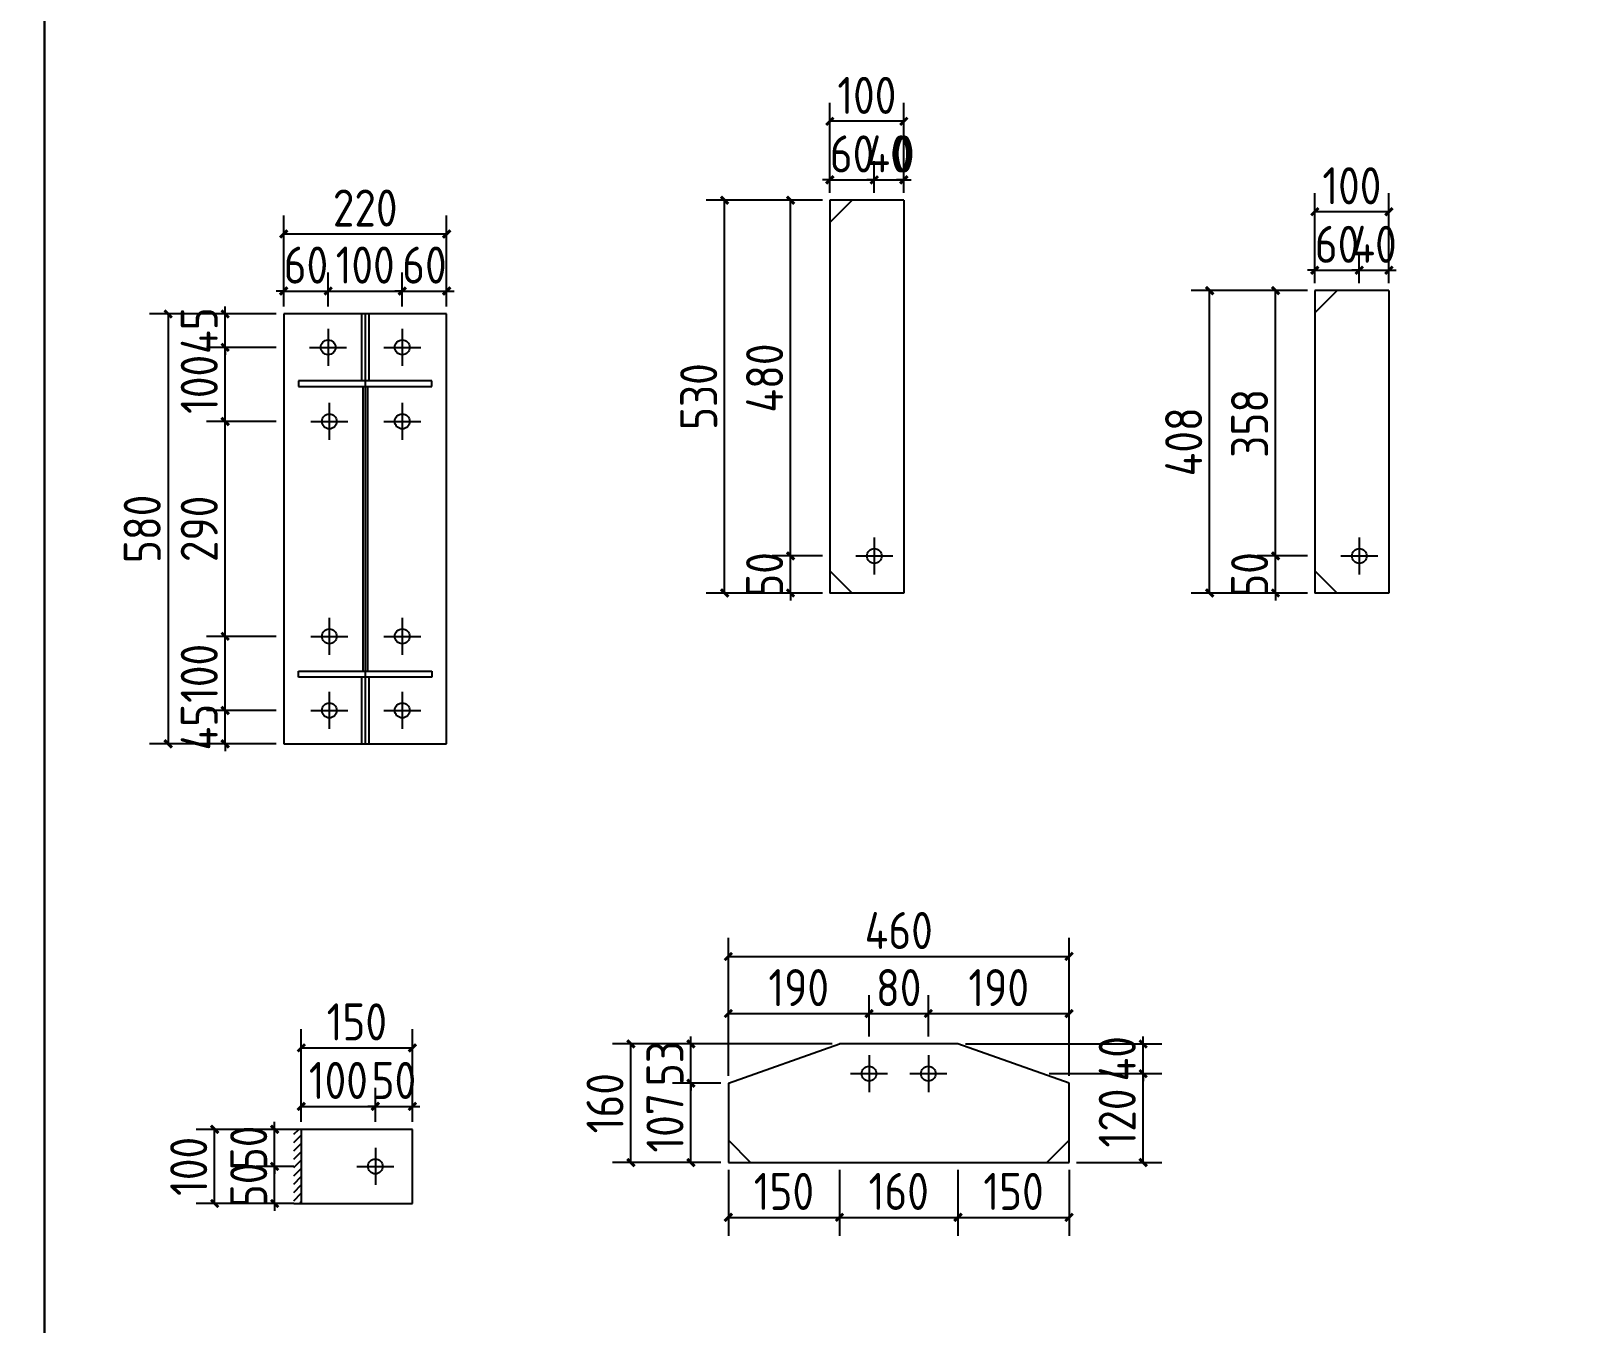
# Model space of a CAD drawing. Extents: x 411778 to 673094, y -11605 to 324395.
# Drawn here: x 449332 to 453501, y 123167 to 126655 of the extents above; entities that cross this region are included whole.
import ezdxf

# ---------------------------------------------------------------- set-up
doc = ezdxf.new("R2010")
doc.units = 0
doc.header["$LTSCALE"] = 1000
doc.header["$MEASUREMENT"] = 0
doc.styles.get("Standard").update_dxf_attribs({"font": 'gbenor.shx', "bigfont": 'gbcbig.shx'})
doc.dimstyles.get("Standard").update_dxf_attribs({"dimscale": 100, "dimtxt": 3.5, "dimasz": 1, "dimexe": 2.5, "dimexo": 3, "dimgap": 1.5, "dimtad": 1, "dimdec": 0, "dimzin": 0, "dimdsep": 46, "dimtxsty": 'Standard', "dimblk": 'ARCHTICK', "dimcen": 0.09, "dimadec": 0, "dimazin": 0, "dimtfac": 1, "dimtdec": 0, "dimtix": 1, "dimtmove": 2, "dimatfit": 3, "dimfxl": 1, "dimtolj": 1, "dimtzin": 0, "dimarcsym": 0})

# ---------------------------------------------------------------- blocks, each defined once
blk = doc.blocks.new('_ArchTick')
at = {"color": 0, "linetype": 'ByBlock', "const_width": 0.4}
blk.add_lwpolyline([(-0.5, -0.5), (0.5, 0.5)], dxfattribs=at)
blk = doc.blocks.new('*D943')
at = {"color": 3, "lineweight": -2}
for p, q in [((449856.5, 124820.5), (449856.5, 124840.5)), ((449994.5, 124820.5), (449806.5, 124820.5)), ((449856.5, 124730.5), (449856.5, 124820.5)), ((449994.5, 124730.5), (449806.5, 124730.5)), ((449856.5, 124730.5), (449856.5, 124710.5))]:
    blk.add_line(p, q, dxfattribs=at)
at = {"layer": 'Defpoints', "color": 0}
for p in [(449856.5, 124820.5), (450014.5, 124820.5), (450014.5, 124730.5)]:
    blk.add_point(p, dxfattribs=at)
at = {"color": 3, "lineweight": -2, "xscale": 20, "yscale": 20, "zscale": 20}
for p, rotation in [((449856.5, 124820.5), 270), ((449856.5, 124730.5), 90)]:
    blk.add_blockref('_ArchTick', p, dxfattribs=dict(at, rotation=rotation))
at = {"color": 0, "insert": (449786.5, 124775.5), "char_height": 100, "attachment_point": 5, "rotation": 90}
blk.add_mtext('\\A1;45', dxfattribs=at)
blk = doc.blocks.new('*D921')
at = {"color": 3, "lineweight": -2}
for p, q in [((449994.5, 125020.5), (449806.5, 125020.5)), ((449856.5, 124820.5), (449856.5, 125020.5)), ((449994.5, 124820.5), (449806.5, 124820.5))]:
    blk.add_line(p, q, dxfattribs=at)
at = {"layer": 'Defpoints', "color": 0}
for p in [(449856.5, 125020.5), (450014.5, 125020.5), (450014.5, 124820.5)]:
    blk.add_point(p, dxfattribs=at)
at = {"color": 3, "lineweight": -2, "xscale": 20, "yscale": 20, "zscale": 20}
for p, rotation in [((449856.5, 125020.5), 90), ((449856.5, 124820.5), 270)]:
    blk.add_blockref('_ArchTick', p, dxfattribs=dict(at, rotation=rotation))
at = {"color": 0, "insert": (449786.5, 124920.5), "char_height": 100, "attachment_point": 5, "rotation": 90}
blk.add_mtext('\\A1;100', dxfattribs=at)
blk = doc.blocks.new('*D922')
at = {"color": 3, "lineweight": -2}
for p, q in [((449994.5, 125600.5), (449806.5, 125600.5)), ((449856.5, 125020.5), (449856.5, 125600.5)), ((449994.5, 125020.5), (449806.5, 125020.5))]:
    blk.add_line(p, q, dxfattribs=at)
at = {"layer": 'Defpoints', "color": 0}
for p in [(449856.5, 125600.5), (450014.5, 125600.5), (450014.5, 125020.5)]:
    blk.add_point(p, dxfattribs=at)
at = {"color": 3, "lineweight": -2, "xscale": 20, "yscale": 20, "zscale": 20}
for p, rotation in [((449856.5, 125600.5), 90), ((449856.5, 125020.5), 270)]:
    blk.add_blockref('_ArchTick', p, dxfattribs=dict(at, rotation=rotation))
at = {"color": 0, "insert": (449786.5, 125310.5), "char_height": 100, "attachment_point": 5, "rotation": 90}
blk.add_mtext('\\A1;290', dxfattribs=at)
blk = doc.blocks.new('*D923')
at = {"color": 3, "lineweight": -2}
for p, q in [((449994.5, 125800.5), (449806.5, 125800.5)), ((449856.5, 125600.5), (449856.5, 125800.5)), ((449994.5, 125600.5), (449806.5, 125600.5))]:
    blk.add_line(p, q, dxfattribs=at)
at = {"layer": 'Defpoints', "color": 0}
for p in [(449856.5, 125800.5), (450014.5, 125800.5), (450014.5, 125600.5)]:
    blk.add_point(p, dxfattribs=at)
at = {"color": 3, "lineweight": -2, "xscale": 20, "yscale": 20, "zscale": 20}
for p, rotation in [((449856.5, 125800.5), 90), ((449856.5, 125600.5), 270)]:
    blk.add_blockref('_ArchTick', p, dxfattribs=dict(at, rotation=rotation))
at = {"color": 0, "insert": (449786.5, 125700.5), "char_height": 100, "attachment_point": 5, "rotation": 90}
blk.add_mtext('\\A1;100', dxfattribs=at)
blk = doc.blocks.new('*D944')
at = {"color": 3, "lineweight": -2}
for p, q in [((449994.5, 125890.5), (449806.5, 125890.5)), ((449856.5, 125890.5), (449856.5, 125910.5)), ((449856.5, 125800.5), (449856.5, 125890.5)), ((449994.5, 125800.5), (449806.5, 125800.5)), ((449856.5, 125800.5), (449856.5, 125780.5))]:
    blk.add_line(p, q, dxfattribs=at)
at = {"layer": 'Defpoints', "color": 0}
for p in [(449856.5, 125890.5), (450014.5, 125890.5), (450014.5, 125800.5)]:
    blk.add_point(p, dxfattribs=at)
at = {"color": 3, "lineweight": -2, "xscale": 20, "yscale": 20, "zscale": 20}
for p, rotation in [((449856.5, 125890.5), 270), ((449856.5, 125800.5), 90)]:
    blk.add_blockref('_ArchTick', p, dxfattribs=dict(at, rotation=rotation))
at = {"color": 0, "insert": (449786.5, 125845.5), "char_height": 100, "attachment_point": 5, "rotation": 90}
blk.add_mtext('\\A1;45', dxfattribs=at)
blk = doc.blocks.new('*D924')
at = {"color": 3, "lineweight": -2}
for p, q in [((450014.5, 125910.5), (450014.5, 126002.5)), ((450134.5, 125910.5), (450134.5, 126002.5)), ((450014.5, 125952.5), (449994.5, 125952.5)), ((450014.5, 125952.5), (450134.5, 125952.5)), ((450134.5, 125952.5), (450154.5, 125952.5))]:
    blk.add_line(p, q, dxfattribs=at)
at = {"layer": 'Defpoints', "color": 0}
for p in [(450134.5, 125952.5), (450014.5, 125890.5), (450134.5, 125890.5)]:
    blk.add_point(p, dxfattribs=at)
at = {"color": 3, "lineweight": -2, "xscale": 20, "yscale": 20, "zscale": 20}
blk.add_blockref('_ArchTick', (450014.5, 125952.5), dxfattribs=at)
at = {"color": 3, "lineweight": -2, "xscale": 20, "yscale": 20, "zscale": 20, "rotation": 180}
blk.add_blockref('_ArchTick', (450134.5, 125952.5), dxfattribs=at)
at = {"color": 0, "insert": (450074.5, 126022.5), "char_height": 100, "attachment_point": 5}
blk.add_mtext('\\A1;60', dxfattribs=at)
blk = doc.blocks.new('*D925')
at = {"color": 3, "lineweight": -2}
for p, q in [((450134.5, 125910.5), (450134.5, 126002.5)), ((450334.5, 125910.5), (450334.5, 126002.5)), ((450134.5, 125952.5), (450334.5, 125952.5))]:
    blk.add_line(p, q, dxfattribs=at)
at = {"layer": 'Defpoints', "color": 0}
for p in [(450334.5, 125952.5), (450134.5, 125890.5), (450334.5, 125890.5)]:
    blk.add_point(p, dxfattribs=at)
at = {"color": 3, "lineweight": -2, "xscale": 20, "yscale": 20, "zscale": 20, "rotation": 180}
blk.add_blockref('_ArchTick', (450134.5, 125952.5), dxfattribs=at)
at = {"color": 3, "lineweight": -2, "xscale": 20, "yscale": 20, "zscale": 20}
blk.add_blockref('_ArchTick', (450334.5, 125952.5), dxfattribs=at)
at = {"color": 0, "insert": (450234.5, 126022.5), "char_height": 100, "attachment_point": 5}
blk.add_mtext('\\A1;100', dxfattribs=at)
blk = doc.blocks.new('*D945')
at = {"color": 3, "lineweight": -2}
for p, q in [((450334.5, 125910.5), (450334.5, 126002.5)), ((450454.5, 125910.5), (450454.5, 126002.5)), ((450334.5, 125952.5), (450314.5, 125952.5)), ((450334.5, 125952.5), (450454.5, 125952.5)), ((450454.5, 125952.5), (450474.5, 125952.5))]:
    blk.add_line(p, q, dxfattribs=at)
at = {"layer": 'Defpoints', "color": 0}
for p in [(450454.5, 125952.5), (450334.5, 125890.5), (450454.5, 125890.5)]:
    blk.add_point(p, dxfattribs=at)
at = {"color": 3, "lineweight": -2, "xscale": 20, "yscale": 20, "zscale": 20}
blk.add_blockref('_ArchTick', (450334.5, 125952.5), dxfattribs=at)
at = {"color": 3, "lineweight": -2, "xscale": 20, "yscale": 20, "zscale": 20, "rotation": 180}
blk.add_blockref('_ArchTick', (450454.5, 125952.5), dxfattribs=at)
at = {"color": 0, "insert": (450394.5, 126022.5), "char_height": 100, "attachment_point": 5}
blk.add_mtext('\\A1;60', dxfattribs=at)
blk = doc.blocks.new('*D946')
at = {"color": 3, "lineweight": -2}
for p, q in [((450014.5, 125910.5), (450014.5, 126156.5)), ((450454.5, 125910.5), (450454.5, 126156.5)), ((450014.5, 126106.5), (450454.5, 126106.5))]:
    blk.add_line(p, q, dxfattribs=at)
at = {"layer": 'Defpoints', "color": 0}
for p in [(450454.5, 126106.5), (450014.5, 125890.5), (450454.5, 125890.5)]:
    blk.add_point(p, dxfattribs=at)
at = {"color": 3, "lineweight": -2, "xscale": 20, "yscale": 20, "zscale": 20, "rotation": 180}
blk.add_blockref('_ArchTick', (450014.5, 126106.5), dxfattribs=at)
at = {"color": 3, "lineweight": -2, "xscale": 20, "yscale": 20, "zscale": 20}
blk.add_blockref('_ArchTick', (450454.5, 126106.5), dxfattribs=at)
at = {"color": 0, "insert": (450234.5, 126176.5), "char_height": 100, "attachment_point": 5}
blk.add_mtext('\\A1;220', dxfattribs=at)
blk = doc.blocks.new('*D947')
at = {"color": 3, "lineweight": -2}
for p, q in [((449994.5, 125890.5), (449652.5, 125890.5)), ((449702.5, 125890.5), (449702.5, 124730.5)), ((449994.5, 124730.5), (449652.5, 124730.5))]:
    blk.add_line(p, q, dxfattribs=at)
at = {"layer": 'Defpoints', "color": 0}
for p in [(450014.5, 125890.5), (449702.5, 124730.5), (450014.5, 124730.5)]:
    blk.add_point(p, dxfattribs=at)
at = {"color": 3, "lineweight": -2, "xscale": 20, "yscale": 20, "zscale": 20}
for p, rotation in [((449702.5, 125890.5), 90), ((449702.5, 124730.5), 270)]:
    blk.add_blockref('_ArchTick', p, dxfattribs=dict(at, rotation=rotation))
at = {"color": 0, "insert": (449632.5, 125310.5), "char_height": 100, "attachment_point": 5, "rotation": 90}
blk.add_mtext('\\A1;580', dxfattribs=at)
blk = doc.blocks.new('*D948')
at = {"color": 3, "lineweight": -2}
for p, q in [((450042, 123590), (449940, 123590)), ((449990, 123590), (449990, 123610)), ((449990, 123490), (449990, 123590)), ((450042, 123490), (449940, 123490)), ((449990, 123490), (449990, 123470))]:
    blk.add_line(p, q, dxfattribs=at)
at = {"layer": 'Defpoints', "color": 0}
for p in [(449990, 123590), (450062, 123590), (450062, 123490)]:
    blk.add_point(p, dxfattribs=at)
at = {"color": 3, "lineweight": -2, "xscale": 20, "yscale": 20, "zscale": 20}
for p, rotation in [((449990, 123590), 270), ((449990, 123490), 90)]:
    blk.add_blockref('_ArchTick', p, dxfattribs=dict(at, rotation=rotation))
at = {"color": 0, "insert": (449920, 123540), "char_height": 100, "attachment_point": 5, "rotation": 90}
blk.add_mtext('\\A1;50', dxfattribs=at)
blk = doc.blocks.new('*D949')
at = {"color": 3, "lineweight": -2}
for p, q in [((449990, 123690), (449990, 123710)), ((450042, 123690), (449940, 123690)), ((449990, 123590), (449990, 123690)), ((450042, 123590), (449940, 123590)), ((449990, 123590), (449990, 123570))]:
    blk.add_line(p, q, dxfattribs=at)
at = {"layer": 'Defpoints', "color": 0}
for p in [(449990, 123690), (450062, 123690), (450062, 123590)]:
    blk.add_point(p, dxfattribs=at)
at = {"color": 3, "lineweight": -2, "xscale": 20, "yscale": 20, "zscale": 20}
for p, rotation in [((449990, 123690), 270), ((449990, 123590), 90)]:
    blk.add_blockref('_ArchTick', p, dxfattribs=dict(at, rotation=rotation))
at = {"color": 0, "insert": (449920, 123640), "char_height": 100, "attachment_point": 5, "rotation": 90}
blk.add_mtext('\\A1;50', dxfattribs=at)
blk = doc.blocks.new('*D926')
at = {"color": 3, "lineweight": -2}
for p, q in [((450062, 123710), (450062, 123802)), ((450262, 123710), (450262, 123802)), ((450062, 123752), (450262, 123752))]:
    blk.add_line(p, q, dxfattribs=at)
at = {"layer": 'Defpoints', "color": 0}
for p in [(450262, 123752), (450062, 123690), (450262, 123690)]:
    blk.add_point(p, dxfattribs=at)
at = {"color": 3, "lineweight": -2, "xscale": 20, "yscale": 20, "zscale": 20, "rotation": 180}
blk.add_blockref('_ArchTick', (450062, 123752), dxfattribs=at)
at = {"color": 3, "lineweight": -2, "xscale": 20, "yscale": 20, "zscale": 20}
blk.add_blockref('_ArchTick', (450262, 123752), dxfattribs=at)
at = {"color": 0, "insert": (450162, 123822), "char_height": 100, "attachment_point": 5}
blk.add_mtext('\\A1;100', dxfattribs=at)
blk = doc.blocks.new('*D950')
at = {"color": 3, "lineweight": -2}
for p, q in [((450262, 123710), (450262, 123802)), ((450362, 123710), (450362, 123802)), ((450262, 123752), (450242, 123752)), ((450262, 123752), (450362, 123752)), ((450362, 123752), (450382, 123752))]:
    blk.add_line(p, q, dxfattribs=at)
at = {"layer": 'Defpoints', "color": 0}
for p in [(450362, 123752), (450262, 123690), (450362, 123690)]:
    blk.add_point(p, dxfattribs=at)
at = {"color": 3, "lineweight": -2, "xscale": 20, "yscale": 20, "zscale": 20}
blk.add_blockref('_ArchTick', (450262, 123752), dxfattribs=at)
at = {"color": 3, "lineweight": -2, "xscale": 20, "yscale": 20, "zscale": 20, "rotation": 180}
blk.add_blockref('_ArchTick', (450362, 123752), dxfattribs=at)
at = {"color": 0, "insert": (450312, 123822), "char_height": 100, "attachment_point": 5}
blk.add_mtext('\\A1;50', dxfattribs=at)
blk = doc.blocks.new('*D951')
at = {"color": 3, "lineweight": -2}
for p, q in [((450042, 123690), (449778, 123690)), ((449828, 123490), (449828, 123690)), ((450042, 123490), (449778, 123490))]:
    blk.add_line(p, q, dxfattribs=at)
at = {"layer": 'Defpoints', "color": 0}
for p in [(449828, 123690), (450062, 123690), (450062, 123490)]:
    blk.add_point(p, dxfattribs=at)
at = {"color": 3, "lineweight": -2, "xscale": 20, "yscale": 20, "zscale": 20}
for p, rotation in [((449828, 123690), 90), ((449828, 123490), 270)]:
    blk.add_blockref('_ArchTick', p, dxfattribs=dict(at, rotation=rotation))
at = {"color": 0, "insert": (449758, 123590), "char_height": 100, "attachment_point": 5, "rotation": 90}
blk.add_mtext('\\A1;100', dxfattribs=at)
blk = doc.blocks.new('*D952')
at = {"color": 3, "lineweight": -2}
for p, q in [((450062, 123710), (450062, 123960)), ((450362, 123710), (450362, 123960)), ((450062, 123910), (450362, 123910))]:
    blk.add_line(p, q, dxfattribs=at)
at = {"layer": 'Defpoints', "color": 0}
for p in [(450362, 123910), (450062, 123690), (450362, 123690)]:
    blk.add_point(p, dxfattribs=at)
at = {"color": 3, "lineweight": -2, "xscale": 20, "yscale": 20, "zscale": 20, "rotation": 180}
blk.add_blockref('_ArchTick', (450062, 123910), dxfattribs=at)
at = {"color": 3, "lineweight": -2, "xscale": 20, "yscale": 20, "zscale": 20}
blk.add_blockref('_ArchTick', (450362, 123910), dxfattribs=at)
at = {"color": 0, "insert": (450212, 123980), "char_height": 100, "attachment_point": 5}
blk.add_mtext('\\A1;150', dxfattribs=at)
blk = doc.blocks.new('*D1432')
at = {"color": 3, "lineweight": -2}
for p, q in [((451383, 125237.5), (451383, 125257.5)), ((451469, 125237.5), (451333, 125237.5)), ((451383, 125137.5), (451383, 125237.5)), ((451469, 125137.5), (451333, 125137.5)), ((451383, 125137.5), (451383, 125117.5))]:
    blk.add_line(p, q, dxfattribs=at)
at = {"layer": 'Defpoints', "color": 0}
for p in [(451383, 125237.5), (451489, 125237.5), (451489, 125137.5)]:
    blk.add_point(p, dxfattribs=at)
at = {"color": 3, "lineweight": -2, "xscale": 20, "yscale": 20, "zscale": 20}
for p, rotation in [((451383, 125237.5), 270), ((451383, 125137.5), 90)]:
    blk.add_blockref('_ArchTick', p, dxfattribs=dict(at, rotation=rotation))
at = {"color": 0, "insert": (451313, 125187.5), "char_height": 100, "attachment_point": 5, "rotation": 90}
blk.add_mtext('\\A1;50', dxfattribs=at)
blk = doc.blocks.new('*D1433')
at = {"color": 3, "lineweight": -2}
for p, q in [((451469, 126197.5), (451333, 126197.5)), ((451383, 125237.5), (451383, 126197.5)), ((451469, 125237.5), (451333, 125237.5))]:
    blk.add_line(p, q, dxfattribs=at)
at = {"layer": 'Defpoints', "color": 0}
for p in [(451383, 126197.5), (451489, 126197.5), (451489, 125237.5)]:
    blk.add_point(p, dxfattribs=at)
at = {"color": 3, "lineweight": -2, "xscale": 20, "yscale": 20, "zscale": 20}
for p, rotation in [((451383, 126197.5), 90), ((451383, 125237.5), 270)]:
    blk.add_blockref('_ArchTick', p, dxfattribs=dict(at, rotation=rotation))
at = {"color": 0, "insert": (451313, 125717.5), "char_height": 100, "attachment_point": 5, "rotation": 90}
blk.add_mtext('\\A1;480', dxfattribs=at)
blk = doc.blocks.new('*D1434')
at = {"color": 3, "lineweight": -2}
for p, q in [((451469, 126197.5), (451155, 126197.5)), ((451205, 125137.5), (451205, 126197.5)), ((451469, 125137.5), (451155, 125137.5))]:
    blk.add_line(p, q, dxfattribs=at)
at = {"layer": 'Defpoints', "color": 0}
for p in [(451205, 126197.5), (451489, 126197.5), (451489, 125137.5)]:
    blk.add_point(p, dxfattribs=at)
at = {"color": 3, "lineweight": -2, "xscale": 20, "yscale": 20, "zscale": 20}
for p, rotation in [((451205, 126197.5), 90), ((451205, 125137.5), 270)]:
    blk.add_blockref('_ArchTick', p, dxfattribs=dict(at, rotation=rotation))
at = {"color": 0, "insert": (451135, 125667.5), "char_height": 100, "attachment_point": 5, "rotation": 90}
blk.add_mtext('\\A1;530', dxfattribs=at)
blk = doc.blocks.new('*D1431')
at = {"color": 3, "lineweight": -2}
for p, q in [((451489, 126217.5), (451489, 126302.5)), ((451609, 126217.5), (451609, 126302.5)), ((451489, 126252.5), (451469, 126252.5)), ((451489, 126252.5), (451609, 126252.5)), ((451609, 126252.5), (451629, 126252.5))]:
    blk.add_line(p, q, dxfattribs=at)
at = {"layer": 'Defpoints', "color": 0}
for p in [(451609, 126252.5), (451489, 126197.5), (451609, 126197.5)]:
    blk.add_point(p, dxfattribs=at)
at = {"color": 3, "lineweight": -2, "xscale": 20, "yscale": 20, "zscale": 20}
blk.add_blockref('_ArchTick', (451489, 126252.5), dxfattribs=at)
at = {"color": 3, "lineweight": -2, "xscale": 20, "yscale": 20, "zscale": 20, "rotation": 180}
blk.add_blockref('_ArchTick', (451609, 126252.5), dxfattribs=at)
at = {"color": 0, "insert": (451549, 126322.5), "char_height": 100, "attachment_point": 5}
blk.add_mtext('\\A1;60', dxfattribs=at)
blk = doc.blocks.new('*D1435')
at = {"color": 3, "lineweight": -2}
for p, q in [((451609, 126217.5), (451609, 126302.5)), ((451689, 126217.5), (451689, 126302.5)), ((451609, 126252.5), (451589, 126252.5)), ((451609, 126252.5), (451689, 126252.5)), ((451689, 126252.5), (451709, 126252.5))]:
    blk.add_line(p, q, dxfattribs=at)
at = {"layer": 'Defpoints', "color": 0}
for p in [(451689, 126252.5), (451609, 126197.5), (451689, 126197.5)]:
    blk.add_point(p, dxfattribs=at)
at = {"color": 3, "lineweight": -2, "xscale": 20, "yscale": 20, "zscale": 20}
blk.add_blockref('_ArchTick', (451609, 126252.5), dxfattribs=at)
at = {"color": 3, "lineweight": -2, "xscale": 20, "yscale": 20, "zscale": 20, "rotation": 180}
blk.add_blockref('_ArchTick', (451689, 126252.5), dxfattribs=at)
at = {"color": 0, "insert": (451649, 126322.5), "char_height": 100, "attachment_point": 5}
blk.add_mtext('\\A1;40', dxfattribs=at)
blk = doc.blocks.new('*D1436')
at = {"color": 3, "lineweight": -2}
for p, q in [((451689, 126217.5), (451689, 126302.5)), ((451689, 126272.5), (451689, 126302.5)), ((451689, 126252.5), (451669, 126252.5)), ((451689, 126252.5), (451709, 126252.5))]:
    blk.add_line(p, q, dxfattribs=at)
at = {"layer": 'Defpoints', "color": 0}
for p in [(451689, 126252.5), (451689, 126252.5), (451689, 126197.5)]:
    blk.add_point(p, dxfattribs=at)
at = {"color": 3, "lineweight": -2, "xscale": 20, "yscale": 20, "zscale": 20}
blk.add_blockref('_ArchTick', (451689, 126252.5), dxfattribs=at)
at = {"color": 3, "lineweight": -2, "xscale": 20, "yscale": 20, "zscale": 20, "rotation": 180}
blk.add_blockref('_ArchTick', (451689, 126252.5), dxfattribs=at)
at = {"color": 0, "insert": (451689, 126322.5), "char_height": 100, "attachment_point": 5}
blk.add_mtext('\\A1;0', dxfattribs=at)
blk = doc.blocks.new('*D1437')
at = {"color": 3, "lineweight": -2}
for p, q in [((451489, 126217.5), (451489, 126460.5)), ((451689, 126217.5), (451689, 126460.5)), ((451689, 126410.5), (451489, 126410.5))]:
    blk.add_line(p, q, dxfattribs=at)
at = {"layer": 'Defpoints', "color": 0}
for p in [(451489, 126410.5), (451489, 126197.5), (451689, 126197.5)]:
    blk.add_point(p, dxfattribs=at)
at = {"color": 3, "lineweight": -2, "xscale": 20, "yscale": 20, "zscale": 20, "rotation": 180}
blk.add_blockref('_ArchTick', (451489, 126410.5), dxfattribs=at)
at = {"color": 3, "lineweight": -2, "xscale": 20, "yscale": 20, "zscale": 20}
blk.add_blockref('_ArchTick', (451689, 126410.5), dxfattribs=at)
at = {"color": 0, "insert": (451589, 126480.5), "char_height": 100, "attachment_point": 5}
blk.add_mtext('\\A1;100', dxfattribs=at)
blk = doc.blocks.new('*D1446')
at = {"color": 3, "lineweight": -2}
for p, q in [((452692.5, 125237.5), (452692.5, 125257.5)), ((452778.5, 125237.5), (452642.5, 125237.5)), ((452692.5, 125137.5), (452692.5, 125237.5)), ((452778.5, 125137.5), (452642.5, 125137.5)), ((452692.5, 125137.5), (452692.5, 125117.5))]:
    blk.add_line(p, q, dxfattribs=at)
at = {"layer": 'Defpoints', "color": 0}
for p in [(452692.5, 125237.5), (452798.5, 125237.5), (452798.5, 125137.5)]:
    blk.add_point(p, dxfattribs=at)
at = {"color": 3, "lineweight": -2, "xscale": 20, "yscale": 20, "zscale": 20}
for p, rotation in [((452692.5, 125237.5), 270), ((452692.5, 125137.5), 90)]:
    blk.add_blockref('_ArchTick', p, dxfattribs=dict(at, rotation=rotation))
at = {"color": 0, "insert": (452622.5, 125187.5), "char_height": 100, "attachment_point": 5, "rotation": 90}
blk.add_mtext('\\A1;50', dxfattribs=at)
blk = doc.blocks.new('*D1447')
at = {"color": 3, "lineweight": -2}
for p, q in [((452778.5, 125953.5), (452642.5, 125953.5)), ((452692.5, 125237.5), (452692.5, 125953.5)), ((452778.5, 125237.5), (452642.5, 125237.5))]:
    blk.add_line(p, q, dxfattribs=at)
at = {"layer": 'Defpoints', "color": 0}
for p in [(452692.5, 125953.5), (452798.5, 125953.5), (452798.5, 125237.5)]:
    blk.add_point(p, dxfattribs=at)
at = {"color": 3, "lineweight": -2, "xscale": 20, "yscale": 20, "zscale": 20}
for p, rotation in [((452692.5, 125953.5), 90), ((452692.5, 125237.5), 270)]:
    blk.add_blockref('_ArchTick', p, dxfattribs=dict(at, rotation=rotation))
at = {"color": 0, "insert": (452622.5, 125595.5), "char_height": 100, "attachment_point": 5, "rotation": 90}
blk.add_mtext('\\A1;358', dxfattribs=at)
blk = doc.blocks.new('*D1448')
at = {"color": 3, "lineweight": -2}
for p, q in [((452778.5, 125953.5), (452464.5, 125953.5)), ((452514.5, 125137.5), (452514.5, 125953.5)), ((452778.5, 125137.5), (452464.5, 125137.5))]:
    blk.add_line(p, q, dxfattribs=at)
at = {"layer": 'Defpoints', "color": 0}
for p in [(452514.5, 125953.5), (452798.5, 125953.5), (452798.5, 125137.5)]:
    blk.add_point(p, dxfattribs=at)
at = {"color": 3, "lineweight": -2, "xscale": 20, "yscale": 20, "zscale": 20}
for p, rotation in [((452514.5, 125953.5), 90), ((452514.5, 125137.5), 270)]:
    blk.add_blockref('_ArchTick', p, dxfattribs=dict(at, rotation=rotation))
at = {"color": 0, "insert": (452444.5, 125545.5), "char_height": 100, "attachment_point": 5, "rotation": 90}
blk.add_mtext('\\A1;408', dxfattribs=at)
blk = doc.blocks.new('*D1445')
at = {"color": 3, "lineweight": -2}
for p, q in [((452798.5, 125973.5), (452798.5, 126058.5)), ((452918.5, 125973.5), (452918.5, 126058.5)), ((452798.5, 126008.5), (452778.5, 126008.5)), ((452798.5, 126008.5), (452918.5, 126008.5)), ((452918.5, 126008.5), (452938.5, 126008.5))]:
    blk.add_line(p, q, dxfattribs=at)
at = {"layer": 'Defpoints', "color": 0}
for p in [(452918.5, 126008.5), (452798.5, 125953.5), (452918.5, 125953.5)]:
    blk.add_point(p, dxfattribs=at)
at = {"color": 3, "lineweight": -2, "xscale": 20, "yscale": 20, "zscale": 20}
blk.add_blockref('_ArchTick', (452798.5, 126008.5), dxfattribs=at)
at = {"color": 3, "lineweight": -2, "xscale": 20, "yscale": 20, "zscale": 20, "rotation": 180}
blk.add_blockref('_ArchTick', (452918.5, 126008.5), dxfattribs=at)
at = {"color": 0, "insert": (452858.5, 126078.5), "char_height": 100, "attachment_point": 5}
blk.add_mtext('\\A1;60', dxfattribs=at)
blk = doc.blocks.new('*D1449')
at = {"color": 3, "lineweight": -2}
for p, q in [((452918.5, 125973.5), (452918.5, 126058.5)), ((452998.5, 125973.5), (452998.5, 126058.5)), ((452918.5, 126008.5), (452898.5, 126008.5)), ((452918.5, 126008.5), (452998.5, 126008.5)), ((452998.5, 126008.5), (453018.5, 126008.5))]:
    blk.add_line(p, q, dxfattribs=at)
at = {"layer": 'Defpoints', "color": 0}
for p in [(452998.5, 126008.5), (452918.5, 125953.5), (452998.5, 125953.5)]:
    blk.add_point(p, dxfattribs=at)
at = {"color": 3, "lineweight": -2, "xscale": 20, "yscale": 20, "zscale": 20}
blk.add_blockref('_ArchTick', (452918.5, 126008.5), dxfattribs=at)
at = {"color": 3, "lineweight": -2, "xscale": 20, "yscale": 20, "zscale": 20, "rotation": 180}
blk.add_blockref('_ArchTick', (452998.5, 126008.5), dxfattribs=at)
at = {"color": 0, "insert": (452958.5, 126078.5), "char_height": 100, "attachment_point": 5}
blk.add_mtext('\\A1;40', dxfattribs=at)
blk = doc.blocks.new('*D1451')
at = {"color": 3, "lineweight": -2}
for p, q in [((452798.5, 125973.5), (452798.5, 126216.5)), ((452998.5, 125973.5), (452998.5, 126216.5)), ((452998.5, 126166.5), (452798.5, 126166.5))]:
    blk.add_line(p, q, dxfattribs=at)
at = {"layer": 'Defpoints', "color": 0}
for p in [(452798.5, 126166.5), (452798.5, 125953.5), (452998.5, 125953.5)]:
    blk.add_point(p, dxfattribs=at)
at = {"color": 3, "lineweight": -2, "xscale": 20, "yscale": 20, "zscale": 20, "rotation": 180}
blk.add_blockref('_ArchTick', (452798.5, 126166.5), dxfattribs=at)
at = {"color": 3, "lineweight": -2, "xscale": 20, "yscale": 20, "zscale": 20}
blk.add_blockref('_ArchTick', (452998.5, 126166.5), dxfattribs=at)
at = {"color": 0, "insert": (452898.5, 126236.5), "char_height": 100, "attachment_point": 5}
blk.add_mtext('\\A1;100', dxfattribs=at)
blk = doc.blocks.new('*D2483')
at = {"color": 3, "lineweight": -2}
for p, q in [((451195, 123814.5), (451064, 123814.5)), ((451114, 123600.5), (451114, 123814.5)), ((451195, 123600.5), (451064, 123600.5))]:
    blk.add_line(p, q, dxfattribs=at)
at = {"layer": 'Defpoints', "color": 0}
for p in [(451114, 123814.5), (451215, 123814.5), (451215, 123600.5)]:
    blk.add_point(p, dxfattribs=at)
at = {"color": 3, "lineweight": -2, "xscale": 20, "yscale": 20, "zscale": 20}
for p, rotation in [((451114, 123814.5), 90), ((451114, 123600.5), 270)]:
    blk.add_blockref('_ArchTick', p, dxfattribs=dict(at, rotation=rotation))
at = {"color": 0, "insert": (451044, 123707.5), "char_height": 100, "attachment_point": 5, "rotation": 90}
blk.add_mtext('\\A1;107', dxfattribs=at)
blk = doc.blocks.new('*D2484')
at = {"color": 3, "lineweight": -2}
for p, q in [((451495, 123920.5), (451064, 123920.5)), ((451114, 123920.5), (451114, 123940.5)), ((451114, 123814.5), (451114, 123920.5)), ((451195, 123814.5), (451064, 123814.5)), ((451114, 123814.5), (451114, 123794.5))]:
    blk.add_line(p, q, dxfattribs=at)
at = {"layer": 'Defpoints', "color": 0}
for p in [(451114, 123920.5), (451515, 123920.5), (451215, 123814.5)]:
    blk.add_point(p, dxfattribs=at)
at = {"color": 3, "lineweight": -2, "xscale": 20, "yscale": 20, "zscale": 20}
for p, rotation in [((451114, 123920.5), 270), ((451114, 123814.5), 90)]:
    blk.add_blockref('_ArchTick', p, dxfattribs=dict(at, rotation=rotation))
at = {"color": 0, "insert": (451044, 123867.5), "char_height": 100, "attachment_point": 5, "rotation": 90}
blk.add_mtext('\\A1;53', dxfattribs=at)
blk = doc.blocks.new('*D2475')
at = {"color": 3, "lineweight": -2}
for p, q in [((451215, 123940.5), (451215, 124052.5)), ((451595, 123940.5), (451595, 124052.5)), ((451215, 124002.5), (451595, 124002.5))]:
    blk.add_line(p, q, dxfattribs=at)
at = {"layer": 'Defpoints', "color": 0}
for p in [(451595, 124002.5), (451215, 123920.5), (451595, 123920.5)]:
    blk.add_point(p, dxfattribs=at)
at = {"color": 3, "lineweight": -2, "xscale": 20, "yscale": 20, "zscale": 20, "rotation": 180}
blk.add_blockref('_ArchTick', (451215, 124002.5), dxfattribs=at)
at = {"color": 3, "lineweight": -2, "xscale": 20, "yscale": 20, "zscale": 20}
blk.add_blockref('_ArchTick', (451595, 124002.5), dxfattribs=at)
at = {"color": 0, "insert": (451405, 124072.5), "char_height": 100, "attachment_point": 5}
blk.add_mtext('\\A1;190', dxfattribs=at)
blk = doc.blocks.new('*D2476')
at = {"color": 3, "lineweight": -2}
for p, q in [((451595, 123940.5), (451595, 124052.5)), ((451755, 123940.5), (451755, 124052.5)), ((451595, 124002.5), (451755, 124002.5))]:
    blk.add_line(p, q, dxfattribs=at)
at = {"layer": 'Defpoints', "color": 0}
for p in [(451755, 124002.5), (451595, 123920.5), (451755, 123920.5)]:
    blk.add_point(p, dxfattribs=at)
at = {"color": 3, "lineweight": -2, "xscale": 20, "yscale": 20, "zscale": 20, "rotation": 180}
blk.add_blockref('_ArchTick', (451595, 124002.5), dxfattribs=at)
at = {"color": 3, "lineweight": -2, "xscale": 20, "yscale": 20, "zscale": 20}
blk.add_blockref('_ArchTick', (451755, 124002.5), dxfattribs=at)
at = {"color": 0, "insert": (451675, 124072.5), "char_height": 100, "attachment_point": 5}
blk.add_mtext('\\A1;80', dxfattribs=at)
blk = doc.blocks.new('*D2477')
at = {"color": 3, "lineweight": -2}
for p, q in [((451755, 123940.5), (451755, 124052.5)), ((452135, 123914.5), (452135, 124052.5)), ((451755, 124002.5), (452135, 124002.5))]:
    blk.add_line(p, q, dxfattribs=at)
at = {"layer": 'Defpoints', "color": 0}
for p in [(452135, 124002.5), (451755, 123920.5), (452135, 123894.5)]:
    blk.add_point(p, dxfattribs=at)
at = {"color": 3, "lineweight": -2, "xscale": 20, "yscale": 20, "zscale": 20, "rotation": 180}
blk.add_blockref('_ArchTick', (451755, 124002.5), dxfattribs=at)
at = {"color": 3, "lineweight": -2, "xscale": 20, "yscale": 20, "zscale": 20}
blk.add_blockref('_ArchTick', (452135, 124002.5), dxfattribs=at)
at = {"color": 0, "insert": (451945, 124072.5), "char_height": 100, "attachment_point": 5}
blk.add_mtext('\\A1;190', dxfattribs=at)
blk = doc.blocks.new('*D2485')
at = {"color": 3, "lineweight": -2}
for p, q in [((451195, 123920.5), (450902, 123920.5)), ((450952, 123600.5), (450952, 123920.5)), ((451195, 123600.5), (450902, 123600.5))]:
    blk.add_line(p, q, dxfattribs=at)
at = {"layer": 'Defpoints', "color": 0}
for p in [(450952, 123920.5), (451215, 123920.5), (451215, 123600.5)]:
    blk.add_point(p, dxfattribs=at)
at = {"color": 3, "lineweight": -2, "xscale": 20, "yscale": 20, "zscale": 20}
for p, rotation in [((450952, 123920.5), 90), ((450952, 123600.5), 270)]:
    blk.add_blockref('_ArchTick', p, dxfattribs=dict(at, rotation=rotation))
at = {"color": 0, "insert": (450882, 123760.5), "char_height": 100, "attachment_point": 5, "rotation": 90}
blk.add_mtext('\\A1;160', dxfattribs=at)
blk = doc.blocks.new('*D2478')
at = {"color": 3, "lineweight": -2}
for p, q in [((451215, 123580.5), (451215, 123402.5)), ((451515, 123580.5), (451515, 123402.5)), ((451215, 123452.5), (451515, 123452.5))]:
    blk.add_line(p, q, dxfattribs=at)
at = {"layer": 'Defpoints', "color": 0}
for p in [(451215, 123600.5), (451515, 123600.5), (451515, 123452.5)]:
    blk.add_point(p, dxfattribs=at)
at = {"color": 3, "lineweight": -2, "xscale": 20, "yscale": 20, "zscale": 20, "rotation": 180}
blk.add_blockref('_ArchTick', (451215, 123452.5), dxfattribs=at)
at = {"color": 3, "lineweight": -2, "xscale": 20, "yscale": 20, "zscale": 20}
blk.add_blockref('_ArchTick', (451515, 123452.5), dxfattribs=at)
at = {"color": 0, "insert": (451365, 123522.5), "char_height": 100, "attachment_point": 5}
blk.add_mtext('\\A1;150', dxfattribs=at)
blk = doc.blocks.new('*D2479')
at = {"color": 3, "lineweight": -2}
for p, q in [((451515, 123580.5), (451515, 123402.5)), ((451835, 123580.5), (451835, 123402.5)), ((451515, 123452.5), (451835, 123452.5))]:
    blk.add_line(p, q, dxfattribs=at)
at = {"layer": 'Defpoints', "color": 0}
for p in [(451515, 123600.5), (451835, 123600.5), (451835, 123452.5)]:
    blk.add_point(p, dxfattribs=at)
at = {"color": 3, "lineweight": -2, "xscale": 20, "yscale": 20, "zscale": 20, "rotation": 180}
blk.add_blockref('_ArchTick', (451515, 123452.5), dxfattribs=at)
at = {"color": 3, "lineweight": -2, "xscale": 20, "yscale": 20, "zscale": 20}
blk.add_blockref('_ArchTick', (451835, 123452.5), dxfattribs=at)
at = {"color": 0, "insert": (451675, 123522.5), "char_height": 100, "attachment_point": 5}
blk.add_mtext('\\A1;160', dxfattribs=at)
blk = doc.blocks.new('*D2486')
at = {"color": 3, "lineweight": -2}
for p, q in [((451835, 123580.5), (451835, 123402.5)), ((452135, 123580.5), (452135, 123402.5)), ((451835, 123452.5), (452135, 123452.5))]:
    blk.add_line(p, q, dxfattribs=at)
at = {"layer": 'Defpoints', "color": 0}
for p in [(451835, 123600.5), (452135, 123600.5), (452135, 123452.5)]:
    blk.add_point(p, dxfattribs=at)
at = {"color": 3, "lineweight": -2, "xscale": 20, "yscale": 20, "zscale": 20, "rotation": 180}
blk.add_blockref('_ArchTick', (451835, 123452.5), dxfattribs=at)
at = {"color": 3, "lineweight": -2, "xscale": 20, "yscale": 20, "zscale": 20}
blk.add_blockref('_ArchTick', (452135, 123452.5), dxfattribs=at)
at = {"color": 0, "insert": (451985, 123522.5), "char_height": 100, "attachment_point": 5}
blk.add_mtext('\\A1;150', dxfattribs=at)
blk = doc.blocks.new('*D2480')
at = {"color": 3, "lineweight": -2}
for p, q in [((451215, 123834.5), (451215, 124206.6)), ((452135, 123834.5), (452135, 124206.6)), ((451215, 124156.6), (452135, 124156.6))]:
    blk.add_line(p, q, dxfattribs=at)
at = {"layer": 'Defpoints', "color": 0}
for p in [(452135, 124156.6), (451215, 123814.5), (452135, 123814.5)]:
    blk.add_point(p, dxfattribs=at)
at = {"color": 3, "lineweight": -2, "xscale": 20, "yscale": 20, "zscale": 20, "rotation": 180}
blk.add_blockref('_ArchTick', (451215, 124156.6), dxfattribs=at)
at = {"color": 3, "lineweight": -2, "xscale": 20, "yscale": 20, "zscale": 20}
blk.add_blockref('_ArchTick', (452135, 124156.6), dxfattribs=at)
at = {"color": 0, "insert": (451675, 124226.6), "char_height": 100, "attachment_point": 5}
blk.add_mtext('\\A1;460', dxfattribs=at)
blk = doc.blocks.new('*D2481')
at = {"color": 3, "lineweight": -2}
for p, q in [((452081.4, 123840.5), (452385, 123840.5)), ((452335, 123600.5), (452335, 123840.5)), ((452155, 123600.5), (452385, 123600.5))]:
    blk.add_line(p, q, dxfattribs=at)
at = {"layer": 'Defpoints', "color": 0}
for p in [(452061.4, 123840.5), (452335, 123840.5), (452135, 123600.5)]:
    blk.add_point(p, dxfattribs=at)
at = {"color": 3, "lineweight": -2, "xscale": 20, "yscale": 20, "zscale": 20}
for p, rotation in [((452335, 123840.5), 90), ((452335, 123600.5), 270)]:
    blk.add_blockref('_ArchTick', p, dxfattribs=dict(at, rotation=rotation))
at = {"color": 0, "insert": (452265, 123720.5), "char_height": 100, "attachment_point": 5, "rotation": 90}
blk.add_mtext('\\A1;120', dxfattribs=at)
blk = doc.blocks.new('*D2482')
at = {"color": 3, "lineweight": -2}
for p, q in [((451855, 123920.5), (452385, 123920.5)), ((452335, 123920.5), (452335, 123940.5)), ((452335, 123840.5), (452335, 123920.5)), ((452081.4, 123840.5), (452385, 123840.5)), ((452335, 123840.5), (452335, 123820.5))]:
    blk.add_line(p, q, dxfattribs=at)
at = {"layer": 'Defpoints', "color": 0}
for p in [(451835, 123920.5), (452335, 123920.5), (452061.4, 123840.5)]:
    blk.add_point(p, dxfattribs=at)
at = {"color": 3, "lineweight": -2, "xscale": 20, "yscale": 20, "zscale": 20}
for p, rotation in [((452335, 123920.5), 270), ((452335, 123840.5), 90)]:
    blk.add_blockref('_ArchTick', p, dxfattribs=dict(at, rotation=rotation))
at = {"color": 0, "insert": (452265, 123880.5), "char_height": 100, "attachment_point": 5, "rotation": 90}
blk.add_mtext('\\A1;40', dxfattribs=at)

msp = doc.modelspace()

# ---------------------------------------------------------------- hatches: boundary and pattern name
h = msp.add_hatch()
h.set_pattern_fill('ANSI31', color=256, scale=10, style=0)
h.set_pattern_definition([(45, (0, 0), (-11.22532015, 11.22532015), [])])
h.paths.add_polyline_path([(450062, 123690), (450042, 123690), (450042, 123490), (450062, 123490)])

# ---------------------------------------------------------------- linework, layer by layer
for p, q in [((451689, 126197.5), (451489, 126197.5)), ((451489, 126197.5), (451489, 125137.5)), ((451489, 126137.5), (451549, 126197.5)), ((451689, 126197.5), (451689, 125137.5)), ((452998.5, 125953.5), (452798.5, 125953.5)), ((452798.5, 125953.5), (452798.5, 125137.5)), ((452798.5, 125893.5), (452858.5, 125953.5)), ((452998.5, 125953.5), (452998.5, 125137.5)), ((450014.5, 125890.5), (450014.5, 124730.5)), ((450454.5, 125890.5), (450014.5, 125890.5)), ((450224.5, 125890.5), (450224.5, 125710.5)), ((450244.5, 125890.5), (450244.5, 125710.5)), ((450454.5, 124730.5), (450454.5, 125890.5)), ((450134.5, 125850.5), (450134.5, 125750.5)), ((450334.5, 125850.5), (450334.5, 125750.5)), ((450084.5, 125800.5), (450184.5, 125800.5)), ((450284.5, 125800.5), (450384.5, 125800.5)), ((450137.5, 125650.5), (450137.5, 125550.5)), ((450334.5, 125650.5), (450334.5, 125550.5)), ((450087.5, 125600.5), (450187.5, 125600.5)), ((450284.5, 125600.5), (450384.5, 125600.5)), ((451609, 125287.5), (451609, 125187.5)), ((452918.5, 125287.5), (452918.5, 125187.5)), ((451559, 125237.5), (451659, 125237.5)), ((452868.5, 125237.5), (452968.5, 125237.5)), ((451489, 125197.5), (451549, 125137.5)), ((452798.5, 125197.5), (452858.5, 125137.5)), ((451689, 125137.5), (451489, 125137.5)), ((452998.5, 125137.5), (452798.5, 125137.5)), ((450137.5, 125070.5), (450137.5, 124970.5)), ((450334.5, 125070.5), (450334.5, 124970.5)), ((450087.5, 125020.5), (450187.5, 125020.5)), ((450284.5, 125020.5), (450384.5, 125020.5)), ((450224.5, 124910.5), (450224.5, 124730.5)), ((450244.5, 124910.5), (450244.5, 124730.5)), ((450137.5, 124870.5), (450137.5, 124770.5)), ((450334.5, 124870.5), (450334.5, 124770.5)), ((450087.5, 124820.5), (450187.5, 124820.5)), ((450284.5, 124820.5), (450384.5, 124820.5)), ((450014.5, 124730.5), (450454.5, 124730.5)), ((451215, 123814.5), (451515, 123920.5)), ((451835, 123920.5), (451515, 123920.5)), ((452135, 123814.5), (451835, 123920.5)), ((451595, 123890.5), (451595, 123790.5)), ((451755, 123890.5), (451755, 123790.5)), ((451545, 123840.5), (451645, 123840.5)), ((451705, 123840.5), (451805, 123840.5)), ((451215, 123814.5), (451215, 123600.5)), ((452135, 123600.5), (452135, 123814.5)), ((450362, 123690), (450042, 123690)), ((450062, 123690), (450062, 123490)), ((450362, 123490), (450362, 123690)), ((450262, 123640), (450262, 123540)), ((451215, 123660.5), (451275, 123600.5)), ((452075, 123600.5), (452135, 123660.5)), ((450212, 123590), (450312, 123590)), ((451215, 123600.5), (452135, 123600.5)), ((450042, 123490), (450362, 123490))]:
    msp.add_line(p, q)
at = {"color": 1}
msp.add_line((450234.5, 125890.5), (450234.5, 124730.5), dxfattribs=at)
at = {"color": 4}
for p, q in [((450414.5, 125710.5), (450054.5, 125710.5)), ((450054.5, 125710.5), (450054.5, 125694.5)), ((450414.5, 125694.5), (450414.5, 125710.5)), ((450054.5, 125694.5), (450414.5, 125694.5)), ((450228.5, 125694.5), (450228.5, 124926.5)), ((450240.5, 125694.5), (450240.5, 124926.5)), ((450054.5, 124910.5), (450054.5, 124926.5)), ((450054.5, 124926.5), (450414.5, 124926.5)), ((450414.5, 124926.5), (450414.5, 124910.5)), ((450414.5, 124910.5), (450054.5, 124910.5))]:
    msp.add_line(p, q, dxfattribs=at)
for points in [[(440968.5, 134753), (449368.5, 134753), (449368.5, 122873), (440968.5, 122873)], [(449368.5, 134753), (457768.5, 134753), (457768.5, 122873), (449368.5, 122873)]]:
    msp.add_lwpolyline(points, close=True)
for centre in [(450134.5, 125800.5), (450334.5, 125800.5), (450137.5, 125600.5), (450334.5, 125600.5), (451609, 125237.5), (452918.5, 125237.5), (450137.5, 125020.5), (450334.5, 125020.5), (450137.5, 124820.5), (450334.5, 124820.5), (451595, 123840.5), (451755, 123840.5), (450262, 123590)]:
    msp.add_circle(centre, 20)

# ---------------------------------------------------------------- dimensions: what is measured, and where the dimension line sits
for p1, p2, distance, picture, middle in [((451689, 126197.5), (451489, 126197.5), -213, '*D1437', (451589, 126480.5)), ((452998.5, 125953.5), (452798.5, 125953.5), -213, '*D1451', (452898.5, 126236.5)), ((450014.5, 125890.5), (450454.5, 125890.5), 216, '*D946', (450234.5, 126176.5)), ((451489, 125137.5), (451489, 126197.5), 284, '*D1434', (451135, 125667.5)), ((452798.5, 125137.5), (452798.5, 125953.5), 284, '*D1448', (452444.5, 125545.5)), ((450014.5, 125890.5), (450014.5, 124730.5), -312, '*D947', (449632.5, 125310.5)), ((450062, 123690), (450362, 123690), 220, '*D952', (450212, 123980)), ((451215, 123600.5), (451215, 123920.5), 263, '*D2485', (450882, 123760.5)), ((450062, 123690), (450262, 123690), 62, '*D926', (450162, 123822)), ((450062, 123490), (450062, 123690), 234, '*D951', (449758, 123590))]:
    dim = msp.add_aligned_dim(p1=p1, p2=p2, distance=distance, dimstyle='Standard', override={"dimtxt": 1, "dimasz": 0.2, "dimexe": 0.5, "dimexo": 0.2, "dimgap": 0.2, "dimlfac": 0.5, "dimclrd": 3, "dimclre": 3})
    dim.commit()
    dim.dimension.update_dxf_attribs({"geometry": picture, "text_midpoint": middle})
for base, p1, p2, picture, middle in [((451609, 126252.5), (451489, 126197.5), (451609, 126197.5), '*D1431', (451549, 126322.5)), ((451689, 126252.5), (451609, 126197.5), (451689, 126197.5), '*D1435', (451649, 126322.5)), ((451689, 126252.5), (451689, 126197.5), (451689, 126252.5), '*D1436', (451689, 126322.5)), ((452918.5, 126008.5), (452798.5, 125953.5), (452918.5, 125953.5), '*D1445', (452858.5, 126078.5)), ((452998.5, 126008.5), (452918.5, 125953.5), (452998.5, 125953.5), '*D1449', (452958.5, 126078.5)), ((450134.5, 125952.5), (450014.5, 125890.5), (450134.5, 125890.5), '*D924', (450074.5, 126022.5)), ((450334.5, 125952.5), (450134.5, 125890.5), (450334.5, 125890.5), '*D925', (450234.5, 126022.5)), ((450454.5, 125952.5), (450334.5, 125890.5), (450454.5, 125890.5), '*D945', (450394.5, 126022.5)), ((452135, 124156.6), (451215, 123814.5), (452135, 123814.5), '*D2480', (451675, 124226.6)), ((451595, 124002.5), (451215, 123920.5), (451595, 123920.5), '*D2475', (451405, 124072.5)), ((451755, 124002.5), (451595, 123920.5), (451755, 123920.5), '*D2476', (451675, 124072.5)), ((452135, 124002.5), (451755, 123920.5), (452135, 123894.5), '*D2477', (451945, 124072.5)), ((451515, 123452.5), (451215, 123600.5), (451515, 123600.5), '*D2478', (451365, 123522.5)), ((451835, 123452.5), (451515, 123600.5), (451835, 123600.5), '*D2479', (451675, 123522.5)), ((452135, 123452.5), (451835, 123600.5), (452135, 123600.5), '*D2486', (451985, 123522.5))]:
    dim = msp.add_linear_dim(base=base, p1=p1, p2=p2, dimstyle='Standard', override={"dimtxt": 1, "dimasz": 0.2, "dimexe": 0.5, "dimexo": 0.2, "dimgap": 0.2, "dimlfac": 0.5, "dimclrd": 3, "dimclre": 3})
    dim.commit()
    dim.dimension.update_dxf_attribs({"geometry": picture, "text_midpoint": middle})
for base, p1, p2, angle, picture, middle in [((451383, 126197.5), (451489, 125237.5), (451489, 126197.5), 90, '*D1433', (451313, 125717.5)), ((452692.5, 125953.5), (452798.5, 125237.5), (452798.5, 125953.5), 90, '*D1447', (452622.5, 125595.5)), ((449856.5, 125890.5), (450014.5, 125800.5), (450014.5, 125890.5), 90, '*D944', (449786.5, 125845.5)), ((449856.5, 125800.5), (450014.5, 125600.5), (450014.5, 125800.5), 90, '*D923', (449786.5, 125700.5)), ((449856.5, 125600.5), (450014.5, 125020.5), (450014.5, 125600.5), 90, '*D922', (449786.5, 125310.5)), ((451383, 125237.5), (451489, 125137.5), (451489, 125237.5), 90, '*D1432', (451313, 125187.5)), ((452692.5, 125237.5), (452798.5, 125137.5), (452798.5, 125237.5), 90, '*D1446', (452622.5, 125187.5)), ((449856.5, 125020.5), (450014.5, 124820.5), (450014.5, 125020.5), 90, '*D921', (449786.5, 124920.5)), ((449856.5, 124820.5), (450014.5, 124730.5), (450014.5, 124820.5), 90, '*D943', (449786.5, 124775.5)), ((452335, 123920.5), (452061.4, 123840.5), (451835, 123920.5), 90, '*D2482', (452265, 123880.5)), ((451114, 123920.5), (451215, 123814.5), (451515, 123920.5), 90, '*D2484', (451044, 123867.5)), ((450362, 123752), (450262, 123690), (450362, 123690), 180, '*D950', (450312, 123822)), ((452335, 123840.5), (452135, 123600.5), (452061.4, 123840.5), 90, '*D2481', (452265, 123720.5)), ((451114, 123814.5), (451215, 123600.5), (451215, 123814.5), 90, '*D2483', (451044, 123707.5)), ((449990, 123690), (450062, 123590), (450062, 123690), 90, '*D949', (449920, 123640)), ((449990, 123590), (450062, 123490), (450062, 123590), 90, '*D948', (449920, 123540))]:
    dim = msp.add_linear_dim(base=base, p1=p1, p2=p2, angle=angle, dimstyle='Standard', override={"dimtxt": 1, "dimasz": 0.2, "dimexe": 0.5, "dimexo": 0.2, "dimgap": 0.2, "dimlfac": 0.5, "dimclrd": 3, "dimclre": 3})
    dim.commit()
    dim.dimension.update_dxf_attribs({"geometry": picture, "text_midpoint": middle})

doc.saveas('drawing.dxf')
